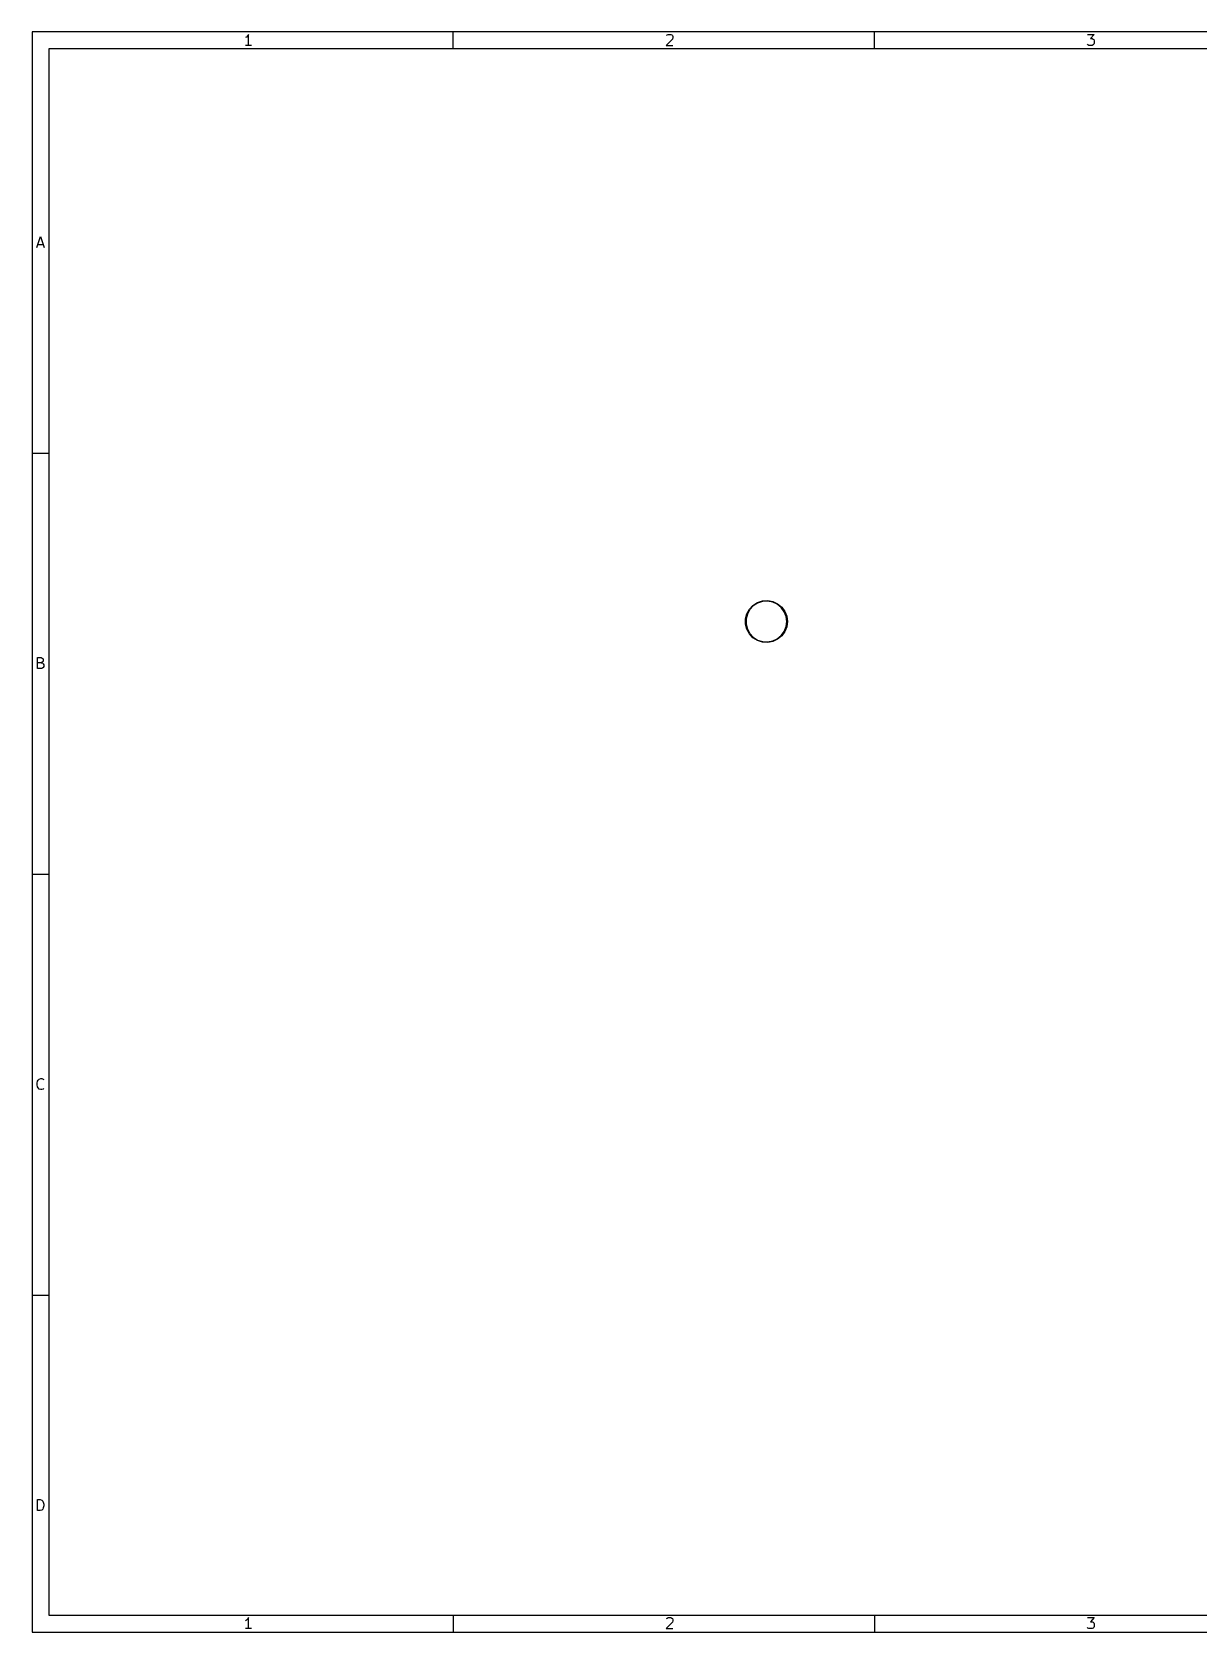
# Model space of a CAD drawing. Extents: x 10 to 287, y -200 to -10.
# Drawn here: x 10 to 148.5, y -200 to -10 of the extents above; entities that cross this region are included whole.
import ezdxf

# ---------------------------------------------------------------- set-up
doc = ezdxf.new("R2010")
doc.units = 0
doc.header["$MEASUREMENT"] = 0
doc.layers.add('BLACK', color=7, linetype='CONTINUOUS')

msp = doc.modelspace()

# ---------------------------------------------------------------- linework, layer by layer
at = {"layer": 'BLACK', "linetype": 'CONTINUOUS'}
for p, q in [((10, -10), (10, -200.007)), ((287.002, -10), (10, -10)), ((35.4464, -10.5976), (35.3226, -10.6595)), ((35.5702, -10.4738), (35.4464, -10.5976)), ((35.694, -10.2881), (35.5702, -10.4738)), ((35.694, -11.5881), (35.694, -10.2881)), ((60, -12), (60, -10)), ((86.0036, -10.8452), (85.2607, -11.5881)), ((85.3226, -10.4119), (85.3845, -10.35)), ((85.3845, -10.35), (85.5083, -10.2881)), ((85.5083, -10.2881), (85.8179, -10.2881)), ((85.8179, -10.2881), (85.9417, -10.35)), ((85.9417, -10.35), (86.0036, -10.4119)), ((86.0036, -10.4119), (86.0655, -10.5357)), ((86.0655, -10.6595), (86.0036, -10.8452)), ((86.0655, -10.5357), (86.0655, -10.6595)), ((110, -12), (110, -10)), ((135.261, -10.2881), (136.065, -10.2881)), ((136.065, -10.2881), (135.632, -10.7833)), ((135.632, -10.7833), (135.818, -10.7833)), ((135.818, -10.7833), (135.942, -10.8452)), ((135.942, -10.8452), (136.004, -10.9071)), ((136.004, -10.9071), (136.065, -11.031)), ((136.065, -11.3405), (136.004, -11.4643)), ((136.065, -11.031), (136.065, -11.3405)), ((12, -12), (12, -198.007)), ((285.002, -12), (12, -12)), ((36.0655, -11.5881), (35.3226, -11.5881)), ((85.2607, -11.5881), (86.0655, -11.5881)), ((135.323, -11.5262), (135.261, -11.4643)), ((135.446, -11.5881), (135.323, -11.5262)), ((135.818, -11.5881), (135.446, -11.5881)), ((135.942, -11.5262), (135.818, -11.5881)), ((136.004, -11.4643), (135.942, -11.5262)), ((10.5667, -35.5881), (11, -34.2881)), ((10.6905, -35.2167), (11.3095, -35.2167)), ((11, -34.2881), (11.4333, -35.5881)), ((10, -60), (12, -60)), ((95.5646, -78.0876), (96.0927, -77.7525)), ((96.1225, -77.8158), (95.6092, -78.1415)), ((96.0927, -77.7525), (96.6875, -77.5592)), ((96.7006, -77.628), (96.1225, -77.8158)), ((96.6875, -77.5592), (97.3117, -77.5199)), ((97.3073, -77.5898), (96.7006, -77.628)), ((97.9044, -77.7037), (97.3073, -77.5898)), ((97.3117, -77.5199), (97.926, -77.6371)), ((98.4544, -77.9625), (97.9044, -77.7037)), ((97.926, -77.6371), (98.4919, -77.9034)), ((94.6797, -79.6973), (94.8352, -79.0915)), ((94.6797, -80.3227), (94.6797, -79.6973)), ((94.9003, -79.1173), (94.7491, -79.7061)), ((94.7491, -79.7061), (94.7491, -80.3139)), ((94.8352, -79.0915), (95.1365, -78.5435)), ((95.1931, -78.5846), (94.9003, -79.1173)), ((95.1365, -78.5435), (95.5646, -78.0876)), ((95.6092, -78.1415), (95.1931, -78.5846)), ((98.9227, -78.35), (98.4544, -77.9625)), ((98.4919, -77.9034), (98.9738, -78.3021)), ((99.28, -78.8417), (98.9227, -78.35)), ((98.9738, -78.3021), (99.3414, -78.808)), ((99.5038, -79.4069), (99.28, -78.8417)), ((99.3414, -78.808), (99.5716, -79.3895)), ((99.58, -80.01), (99.5038, -79.4069)), ((99.5716, -79.3895), (99.65, -80.01)), ((94.8352, -80.9285), (94.6797, -80.3227)), ((94.7491, -80.3139), (94.9003, -80.9027)), ((95.1365, -81.4765), (94.8352, -80.9285)), ((94.9003, -80.9027), (95.1931, -81.4354)), ((95.5646, -81.9324), (95.1365, -81.4765)), ((95.1931, -81.4354), (95.6092, -81.8785)), ((98.4544, -82.0575), (98.9227, -81.67)), ((98.9227, -81.67), (99.28, -81.1783)), ((99.3414, -81.212), (98.9738, -81.7179)), ((99.28, -81.1783), (99.5038, -80.6131)), ((99.5716, -80.6305), (99.3414, -81.212)), ((99.5038, -80.6131), (99.58, -80.01)), ((99.65, -80.01), (99.5716, -80.6305)), ((96.0927, -82.2675), (95.5646, -81.9324)), ((95.6092, -81.8785), (96.1225, -82.2042)), ((96.6875, -82.4608), (96.0927, -82.2675)), ((96.1225, -82.2042), (96.7006, -82.392)), ((97.3117, -82.5001), (96.6875, -82.4608)), ((96.7006, -82.392), (97.3073, -82.4302)), ((97.3073, -82.4302), (97.9044, -82.3163)), ((97.926, -82.3829), (97.3117, -82.5001)), ((97.9044, -82.3163), (98.4544, -82.0575)), ((98.4919, -82.1166), (97.926, -82.3829)), ((98.9738, -81.7179), (98.4919, -82.1166)), ((10.6595, -85.5881), (10.6595, -84.2881)), ((10.6595, -84.2881), (11.0929, -84.2881)), ((11.0929, -84.9071), (10.6595, -84.9071)), ((11.0929, -84.2881), (11.2167, -84.35)), ((11.2167, -84.8452), (11.0929, -84.9071)), ((11.0929, -84.9071), (11.2786, -84.969)), ((11.2167, -84.35), (11.2786, -84.4119)), ((11.2786, -84.7833), (11.2167, -84.8452)), ((11.2786, -84.4119), (11.3405, -84.5357)), ((11.3405, -84.6595), (11.2786, -84.7833)), ((11.2786, -84.969), (11.3405, -85.031)), ((11.3405, -85.4643), (11.2786, -85.5262)), ((11.3405, -84.5357), (11.3405, -84.6595)), ((11.3405, -85.031), (11.4024, -85.1548)), ((11.4024, -85.3405), (11.3405, -85.4643)), ((11.4024, -85.1548), (11.4024, -85.3405)), ((11.1548, -85.5881), (10.6595, -85.5881)), ((11.2786, -85.5262), (11.1548, -85.5881)), ((10, -110), (12, -110)), ((10.5976, -134.845), (10.6595, -134.598)), ((10.5976, -135.031), (10.5976, -134.845)), ((10.6595, -134.598), (10.7214, -134.474)), ((10.7214, -134.474), (10.8452, -134.35)), ((10.8452, -134.35), (11.031, -134.288)), ((11.031, -134.288), (11.1548, -134.288)), ((11.1548, -134.288), (11.3405, -134.35)), ((11.3405, -134.35), (11.4024, -134.412)), ((10.6595, -135.279), (10.5976, -135.031)), ((10.7214, -135.402), (10.6595, -135.279)), ((10.8452, -135.526), (10.7214, -135.402)), ((11.031, -135.588), (10.8452, -135.526)), ((11.1548, -135.588), (11.031, -135.588)), ((11.3405, -135.526), (11.1548, -135.588)), ((11.4024, -135.464), (11.3405, -135.526)), ((10, -160), (12, -160)), ((10.6595, -185.588), (10.6595, -184.288)), ((10.6595, -184.288), (10.969, -184.288)), ((10.969, -184.288), (11.1548, -184.35)), ((10.969, -185.588), (10.6595, -185.588)), ((11.1548, -185.526), (10.969, -185.588)), ((11.1548, -184.35), (11.2786, -184.474)), ((11.2786, -185.402), (11.1548, -185.526)), ((11.2786, -184.474), (11.3405, -184.598)), ((11.3405, -185.279), (11.2786, -185.402)), ((11.3405, -184.598), (11.4024, -184.845)), ((11.4024, -185.031), (11.3405, -185.279)), ((11.4024, -184.845), (11.4024, -185.031)), ((12, -198.007), (285.002, -198.007)), ((35.4464, -198.605), (35.3226, -198.667)), ((35.5702, -198.481), (35.4464, -198.605)), ((35.694, -198.295), (35.5702, -198.481)), ((35.694, -199.595), (35.694, -198.295)), ((60, -198.007), (60, -200.007)), ((86.0036, -198.852), (85.2607, -199.595)), ((85.3226, -198.419), (85.3845, -198.357)), ((85.3845, -198.357), (85.5083, -198.295)), ((85.5083, -198.295), (85.8179, -198.295)), ((85.8179, -198.295), (85.9417, -198.357)), ((85.9417, -198.357), (86.0036, -198.419)), ((86.0036, -198.419), (86.0655, -198.543)), ((86.0655, -198.667), (86.0036, -198.852)), ((86.0655, -198.543), (86.0655, -198.667)), ((110, -198.007), (110, -200.007)), ((135.261, -198.295), (136.065, -198.295)), ((135.323, -199.533), (135.261, -199.471)), ((136.065, -198.295), (135.632, -198.791)), ((135.632, -198.791), (135.818, -198.791)), ((135.818, -198.791), (135.942, -198.852)), ((135.942, -198.852), (136.004, -198.914)), ((136.004, -199.471), (135.942, -199.533)), ((136.004, -198.914), (136.065, -199.038)), ((136.065, -199.348), (136.004, -199.471)), ((136.065, -199.038), (136.065, -199.348)), ((10, -200.007), (287.002, -200.007)), ((36.0655, -199.595), (35.3226, -199.595)), ((85.2607, -199.595), (86.0655, -199.595)), ((135.446, -199.595), (135.323, -199.533)), ((135.818, -199.595), (135.446, -199.595)), ((135.942, -199.533), (135.818, -199.595))]:
    msp.add_line(p, q, dxfattribs=at)

doc.saveas('drawing.dxf')
